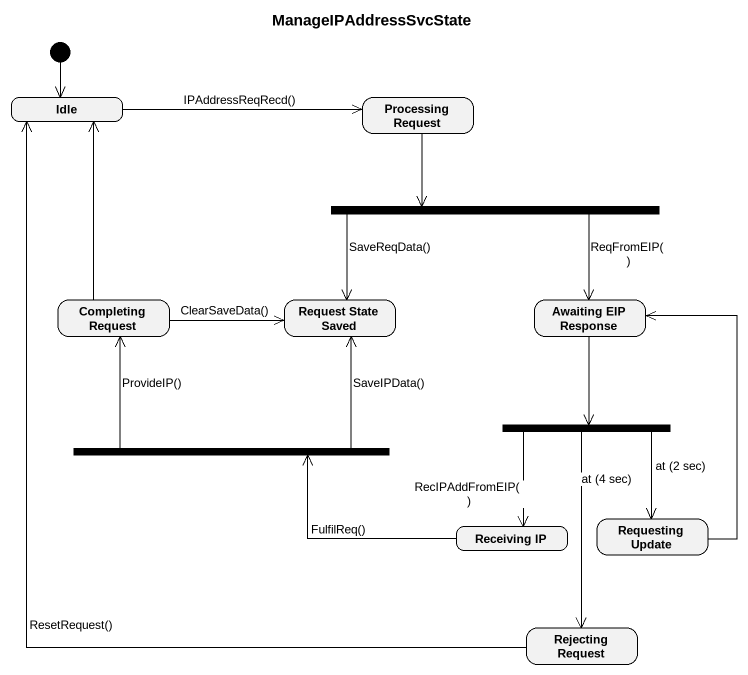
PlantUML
@startuml
title ManageIPAddressSvcState
hide empty description
state Idle
state "Processing Request" as Processing_Request
state fork1 <<fork>>
state "Completing Request" as Completing_Request
state "Request State Saved" as Request_State_Saved
state "Awaiting EIP Response" as Awaiting_EIP_Response
state fork2 <<fork>>
state fork3 <<fork>>
state "Receiving IP" as Receiving_IP
state "Requesting Update" as Requesting_Update
state "Rejecting Request" as Rejecting_Request
[*] --> Idle
Idle -right-> Processing_Request : IPAddressReqRecd()
Processing_Request --> fork1
fork1 --> Request_State_Saved : SaveReqData()
fork1 --> Awaiting_EIP_Response : ReqFromEIP()
Completing_Request -up-> Idle
Completing_Request -right-> Request_State_Saved : ClearSaveData()
Awaiting_EIP_Response --> fork3
fork2 -up-> Completing_Request : ProvideIP()
fork2 -up-> Request_State_Saved : SaveIPData()
fork3 --> Receiving_IP : RecIPAddFromEIP()
fork3 --> Requesting_Update : at (2 sec)
fork3 --> Rejecting_Request : at (4 sec)
Receiving_IP -left-> fork2 : FulfilReq()
Requesting_Update -up-> Awaiting_EIP_Response
Rejecting_Request -up-> Idle : ResetRequest()
@enduml
